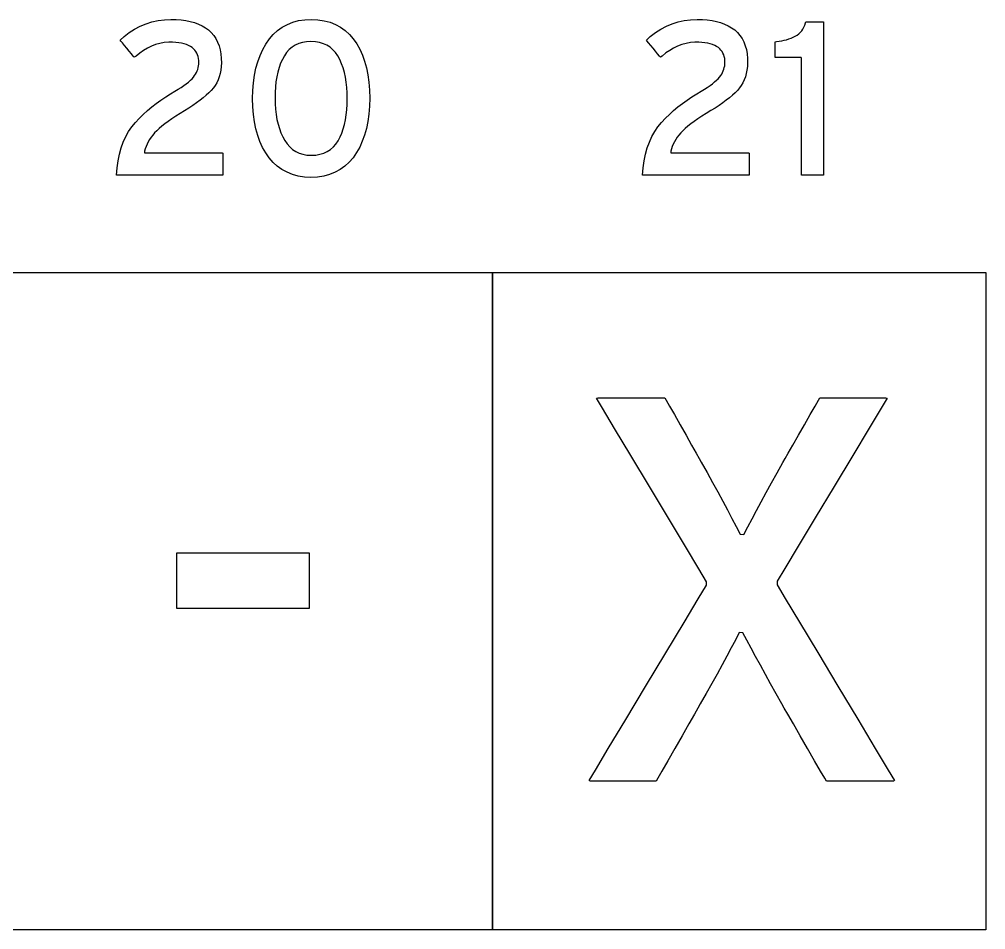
# Model space of a CAD drawing. Extents: x 1 to 47.7, y 0.2 to 35.
# Drawn here: x 18.08 to 19.734, y 30.5 to 32.058 of the extents above; entities that cross this region are included whole.
import ezdxf

# ---------------------------------------------------------------- set-up
doc = ezdxf.new("R2010")
doc.units = 0
doc.header["$MEASUREMENT"] = 0
doc.layers.add('8_0_____DWG', color=7, linetype='CONTINUOUS')

msp = doc.modelspace()

# ---------------------------------------------------------------- linework, layer by layer
at = {"layer": '8_0_____DWG'}
for points in [[(18.2463, 31.7918), (18.2474, 31.8044), (18.2491, 31.8163), (18.2514, 31.8276), (18.2544, 31.8383), (18.2581, 31.8483), (18.2623, 31.8577), (18.2672, 31.8664), (18.2728, 31.8745), (18.2789, 31.8819), (18.2855, 31.8889), (18.2924, 31.8957), (18.2995, 31.9022), (18.3069, 31.9084), (18.3146, 31.9144), (18.3225, 31.9201), (18.3307, 31.9256), (18.3392, 31.9309), (18.3466, 31.9352), (18.3521, 31.9386), (18.3572, 31.9419), (18.3618, 31.9451), (18.3659, 31.9482), (18.3697, 31.9511), (18.373, 31.954), (18.3758, 31.9567), (18.3782, 31.9594), (18.3802, 31.962), (18.3818, 31.9646), (18.3832, 31.9673), (18.3845, 31.97), (18.3855, 31.9728), (18.3862, 31.9757), (18.3868, 31.9786), (18.3872, 31.9815), (18.3873, 31.9845), (18.3872, 31.988), (18.3868, 31.9914), (18.3861, 31.9946), (18.3851, 31.9977), (18.3839, 32.0005), (18.3823, 32.0032), (18.3805, 32.0057), (18.3784, 32.008), (18.376, 32.0101), (18.3731, 32.0121), (18.3699, 32.0139), (18.3663, 32.0154), (18.3623, 32.0166), (18.3579, 32.0176), (18.3531, 32.0184), (18.348, 32.0189), (18.3424, 32.0192), (18.3359, 32.0192), (18.3282, 32.0185), (18.3208, 32.0171), (18.3135, 32.0151), (18.3064, 32.0125), (18.2995, 32.0092), (18.2927, 32.0053), (18.2862, 32.0007), (18.2799, 31.9955), (18.2769, 31.9934), (18.2751, 31.9955), (18.2722, 31.9991), (18.2684, 32.0038), (18.2643, 32.0088), (18.2603, 32.0138), (18.2567, 32.0181), (18.2541, 32.0213), (18.2529, 32.0228), (18.2595, 32.0288), (18.2684, 32.0356), (18.2776, 32.0415), (18.2871, 32.0465), (18.297, 32.0507), (18.3072, 32.0539), (18.3177, 32.0563), (18.3285, 32.0578), (18.3397, 32.0584), (18.3487, 32.0582), (18.3572, 32.0575), (18.3652, 32.0564), (18.3728, 32.0548), (18.3799, 32.0528), (18.3866, 32.0504), (18.3929, 32.0475), (18.3987, 32.0441), (18.404, 32.0403), (18.4088, 32.0358), (18.413, 32.0309), (18.4166, 32.0255), (18.4196, 32.0196), (18.4221, 32.0133), (18.424, 32.0064), (18.4252, 31.9991), (18.4259, 31.9913), (18.426, 31.9838), (18.4257, 31.9774), (18.4249, 31.9713), (18.4238, 31.9655), (18.4222, 31.96), (18.4203, 31.9548), (18.418, 31.9498), (18.4154, 31.9452), (18.4123, 31.9409), (18.4087, 31.9367), (18.4046, 31.9326), (18.4001, 31.9284), (18.3951, 31.9241), (18.3896, 31.9198), (18.3836, 31.9155), (18.3773, 31.911), (18.3704, 31.9066), (18.3631, 31.902), (18.3553, 31.8973), (18.3479, 31.8926), (18.3411, 31.888), (18.3348, 31.8837), (18.3291, 31.8794), (18.3239, 31.8753), (18.3193, 31.8714), (18.3153, 31.8676), (18.3117, 31.8639), (18.3086, 31.8602), (18.3057, 31.8565), (18.3032, 31.8526), (18.3009, 31.8487), (18.2989, 31.8448), (18.2972, 31.8408), (18.2958, 31.8368), (18.2946, 31.8327), (18.2946, 31.8299), (18.3024, 31.8299), (18.3175, 31.8299), (18.3375, 31.8299), (18.3601, 31.8299), (18.3827, 31.8299), (18.4031, 31.8299), (18.4189, 31.8299), (18.4276, 31.8299), (18.4286, 31.8295), (18.4286, 31.8267), (18.4286, 31.8221), (18.4286, 31.8162), (18.4286, 31.8098), (18.4286, 31.8034), (18.4286, 31.7979), (18.4286, 31.7938), (18.4286, 31.7919), (18.4246, 31.7918), (18.4092, 31.7918), (18.3854, 31.7918), (18.3564, 31.7918), (18.3254, 31.7918), (18.2956, 31.7918), (18.2704, 31.7918), (18.2528, 31.7918)], [(18.6799, 31.9235), (18.6795, 31.9096), (18.6785, 31.8963), (18.6767, 31.8837), (18.6742, 31.8717), (18.6711, 31.8604), (18.6672, 31.8497), (18.6627, 31.8397), (18.6574, 31.8303), (18.6514, 31.8216), (18.6447, 31.8138), (18.6374, 31.8071), (18.6294, 31.8013), (18.6207, 31.7965), (18.6113, 31.7928), (18.6013, 31.7901), (18.5906, 31.7883), (18.5793, 31.7876), (18.568, 31.7883), (18.5575, 31.79), (18.5475, 31.7927), (18.5383, 31.7965), (18.5297, 31.8012), (18.5217, 31.8069), (18.5145, 31.8136), (18.5078, 31.8213), (18.5019, 31.8299), (18.4966, 31.8391), (18.492, 31.849), (18.4882, 31.8596), (18.485, 31.8709), (18.4826, 31.8829), (18.4808, 31.8955), (18.4797, 31.9088), (18.4794, 31.9227), (18.4798, 31.9367), (18.4808, 31.95), (18.4826, 31.9626), (18.4851, 31.9746), (18.4883, 31.9859), (18.4922, 31.9966), (18.4968, 32.0067), (18.5022, 32.0161), (18.5082, 32.0248), (18.5149, 32.0326), (18.5223, 32.0394), (18.5303, 32.0451), (18.5389, 32.0498), (18.5482, 32.0535), (18.5582, 32.0562), (18.5687, 32.0578), (18.58, 32.0584), (18.5913, 32.0577), (18.602, 32.0561), (18.612, 32.0534), (18.6213, 32.0497), (18.6299, 32.0451), (18.6379, 32.0394), (18.6452, 32.0327), (18.6518, 32.0251), (18.6577, 32.0165), (18.6629, 32.0072), (18.6674, 31.9972), (18.6712, 31.9866), (18.6743, 31.9753), (18.6767, 31.9634), (18.6785, 31.9507), (18.6795, 31.9374)], [(19.1468, 31.7918), (19.1478, 31.8044), (19.1496, 31.8164), (19.1519, 31.8277), (19.1549, 31.8383), (19.1585, 31.8483), (19.1628, 31.8577), (19.1677, 31.8664), (19.1732, 31.8745), (19.1794, 31.8819), (19.186, 31.889), (19.1929, 31.8957), (19.2, 31.9022), (19.2074, 31.9084), (19.2151, 31.9144), (19.223, 31.9202), (19.2312, 31.9257), (19.2397, 31.9309), (19.2471, 31.9352), (19.2526, 31.9386), (19.2576, 31.9419), (19.2622, 31.9451), (19.2664, 31.9482), (19.2701, 31.9512), (19.2734, 31.954), (19.2763, 31.9568), (19.2787, 31.9594), (19.2806, 31.962), (19.2823, 31.9646), (19.2837, 31.9673), (19.2849, 31.9701), (19.2859, 31.9729), (19.2867, 31.9757), (19.2873, 31.9786), (19.2876, 31.9815), (19.2878, 31.9845), (19.2876, 31.988), (19.2873, 31.9914), (19.2866, 31.9947), (19.2856, 31.9977), (19.2844, 32.0006), (19.2828, 32.0032), (19.281, 32.0057), (19.2789, 32.008), (19.2765, 32.0102), (19.2736, 32.0121), (19.2704, 32.0139), (19.2667, 32.0154), (19.2627, 32.0166), (19.2583, 32.0176), (19.2536, 32.0184), (19.2484, 32.0189), (19.2429, 32.0192), (19.2364, 32.0192), (19.2287, 32.0185), (19.2212, 32.0171), (19.2139, 32.0151), (19.2068, 32.0125), (19.1999, 32.0092), (19.1932, 32.0053), (19.1867, 32.0008), (19.1804, 31.9956), (19.1773, 31.9934), (19.1756, 31.9955), (19.1726, 31.9992), (19.1689, 32.0038), (19.1648, 32.0088), (19.1607, 32.0138), (19.1572, 32.0181), (19.1546, 32.0213), (19.1534, 32.0229), (19.16, 32.0288), (19.1689, 32.0356), (19.1781, 32.0415), (19.1876, 32.0466), (19.1974, 32.0507), (19.2076, 32.054), (19.2182, 32.0563), (19.229, 32.0578), (19.2402, 32.0584), (19.2491, 32.0582), (19.2576, 32.0576), (19.2657, 32.0564), (19.2733, 32.0549), (19.2804, 32.0529), (19.2871, 32.0504), (19.2933, 32.0475), (19.2991, 32.0441), (19.3045, 32.0403), (19.3092, 32.0359), (19.3135, 32.0309), (19.3171, 32.0255), (19.3201, 32.0197), (19.3226, 32.0133), (19.3244, 32.0065), (19.3257, 31.9991), (19.3264, 31.9913), (19.3265, 31.9838), (19.3261, 31.9774), (19.3254, 31.9713), (19.3242, 31.9655), (19.3227, 31.96), (19.3208, 31.9548), (19.3185, 31.9499), (19.3158, 31.9452), (19.3128, 31.9409), (19.3092, 31.9368), (19.3051, 31.9326), (19.3005, 31.9284), (19.2955, 31.9242), (19.2901, 31.9198), (19.2841, 31.9155), (19.2777, 31.9111), (19.2709, 31.9066), (19.2636, 31.9021), (19.2557, 31.8973), (19.2484, 31.8926), (19.2416, 31.8881), (19.2353, 31.8837), (19.2296, 31.8794), (19.2244, 31.8754), (19.2198, 31.8714), (19.2157, 31.8676), (19.2122, 31.864), (19.2091, 31.8602), (19.2062, 31.8565), (19.2036, 31.8527), (19.2014, 31.8488), (19.1994, 31.8448), (19.1977, 31.8408), (19.1962, 31.8368), (19.1951, 31.8327), (19.1951, 31.8299), (19.2029, 31.8299), (19.218, 31.8299), (19.238, 31.8299), (19.2605, 31.8299), (19.2832, 31.8299), (19.3036, 31.8299), (19.3194, 31.8299), (19.3281, 31.8299), (19.3291, 31.8295), (19.3291, 31.8268), (19.3291, 31.8221), (19.3291, 31.8162), (19.3291, 31.8098), (19.3291, 31.8035), (19.3291, 31.7979), (19.3291, 31.7939), (19.3291, 31.7919), (19.3251, 31.7918), (19.3097, 31.7918), (19.2859, 31.7918), (19.2569, 31.7918), (19.2258, 31.7918), (19.1961, 31.7918), (19.1708, 31.7918), (19.1533, 31.7918)], [(19.4187, 31.7918), (19.4187, 31.7995), (19.4187, 31.82), (19.4187, 31.8493), (19.4187, 31.8836), (19.4187, 31.9188), (19.4187, 31.9511), (19.4187, 31.9765), (19.4187, 31.9911), (19.4182, 31.9931), (19.415, 31.9931), (19.4093, 31.9931), (19.402, 31.9931), (19.3942, 31.9931), (19.3865, 31.9931), (19.3799, 31.9931), (19.3753, 31.9931), (19.3736, 31.9931), (19.3736, 31.9941), (19.3736, 31.9969), (19.3736, 32.0008), (19.3736, 32.0054), (19.3736, 32.0102), (19.3736, 32.0145), (19.3736, 32.0179), (19.3736, 32.0199), (19.3759, 32.0204), (19.3805, 32.0209), (19.3849, 32.0216), (19.3891, 32.0225), (19.3932, 32.0235), (19.3972, 32.0248), (19.4009, 32.0262), (19.4046, 32.0277), (19.408, 32.0295), (19.4112, 32.0314), (19.4141, 32.0336), (19.4167, 32.036), (19.4191, 32.0387), (19.4211, 32.0417), (19.4228, 32.0449), (19.4243, 32.0485), (19.4255, 32.0522), (19.4262, 32.0542), (19.4285, 32.0542), (19.4324, 32.0542), (19.4373, 32.0542), (19.4427, 32.0542), (19.4479, 32.0542), (19.4524, 32.0542), (19.4556, 32.0542), (19.4567, 32.0542), (19.4567, 32.0442), (19.4567, 32.0175), (19.4567, 31.9793), (19.4567, 31.9346), (19.4567, 31.8887), (19.4567, 31.8466), (19.4567, 31.8135), (19.4567, 31.7945), (19.4564, 31.7918), (19.4536, 31.7918), (19.4488, 31.7918), (19.4427, 31.7918), (19.436, 31.7918), (19.4296, 31.7918), (19.424, 31.7918), (19.4201, 31.7918)], [(18.6414, 31.9227), (18.6412, 31.9325), (18.6407, 31.9419), (18.6397, 31.9508), (18.6383, 31.9593), (18.6365, 31.9675), (18.6344, 31.9752), (18.6318, 31.9825), (18.6289, 31.9894), (18.6255, 31.9958), (18.6215, 32.0015), (18.617, 32.0064), (18.612, 32.0106), (18.6065, 32.014), (18.6005, 32.0167), (18.5939, 32.0187), (18.5869, 32.0199), (18.5793, 32.0203), (18.5718, 32.0199), (18.5648, 32.0187), (18.5584, 32.0168), (18.5524, 32.0141), (18.547, 32.0107), (18.5421, 32.0066), (18.5377, 32.0017), (18.5338, 31.9961), (18.5304, 31.9898), (18.5273, 31.9831), (18.5247, 31.9759), (18.5225, 31.9682), (18.5208, 31.9602), (18.5194, 31.9517), (18.5185, 31.9427), (18.5179, 31.9333), (18.5178, 31.9235), (18.518, 31.9137), (18.5186, 31.9044), (18.5197, 31.8956), (18.5211, 31.8871), (18.523, 31.8791), (18.5252, 31.8715), (18.5279, 31.8643), (18.531, 31.8575), (18.5345, 31.8511), (18.5384, 31.8452), (18.5429, 31.8401), (18.5478, 31.8358), (18.5532, 31.8322), (18.5592, 31.8294), (18.5656, 31.8274), (18.5725, 31.8261), (18.58, 31.8257), (18.5876, 31.8261), (18.5946, 31.8274), (18.6012, 31.8294), (18.6072, 31.8321), (18.6126, 31.8356), (18.6176, 31.8399), (18.622, 31.8449), (18.6259, 31.8507), (18.6292, 31.8571), (18.632, 31.8638), (18.6345, 31.8709), (18.6366, 31.8785), (18.6384, 31.8865), (18.6397, 31.8949), (18.6407, 31.9037), (18.6412, 31.913)], [(19.4613, 30.7545), (19.4587, 30.7591), (19.4515, 30.7714), (19.4413, 30.7892), (19.4292, 30.8101), (19.4166, 30.8318), (19.4049, 30.8522), (19.3953, 30.8688), (19.3892, 30.8794), (19.3851, 30.8865), (19.3753, 30.904), (19.3659, 30.9208), (19.3569, 30.9371), (19.3484, 30.9526), (19.3403, 30.9675), (19.3326, 30.9818), (19.3254, 30.9954), (19.3186, 31.0084), (19.3123, 31.0085), (19.3058, 30.9957), (19.2987, 30.9822), (19.2912, 30.968), (19.2831, 30.9531), (19.2745, 30.9375), (19.2654, 30.9212), (19.2558, 30.9042), (19.2456, 30.8866), (19.2415, 30.8794), (19.2354, 30.8688), (19.2259, 30.8522), (19.2143, 30.8318), (19.2019, 30.8101), (19.19, 30.7892), (19.1799, 30.7714), (19.1728, 30.7591), (19.1702, 30.7545), (19.166, 30.7545), (19.1549, 30.7545), (19.1388, 30.7545), (19.1199, 30.7545), (19.1002, 30.7545), (19.0819, 30.7545), (19.0668, 30.7545), (19.0572, 30.7545), (19.0553, 30.7553), (19.0661, 30.7732), (19.0882, 30.8101), (19.1181, 30.8598), (19.1521, 30.9164), (19.1865, 30.9737), (19.2178, 31.0257), (19.2422, 31.0663), (19.2562, 31.0896), (19.2563, 31.0957), (19.2432, 31.1176), (19.2203, 31.1557), (19.1911, 31.2046), (19.1588, 31.2584), (19.127, 31.3115), (19.099, 31.3582), (19.0782, 31.3928), (19.0681, 31.4097), (19.0701, 31.4104), (19.0798, 31.4104), (19.0951, 31.4104), (19.1138, 31.4104), (19.1338, 31.4104), (19.153, 31.4104), (19.1693, 31.4104), (19.1806, 31.4104), (19.1848, 31.4104), (19.187, 31.4066), (19.1928, 31.3964), (19.2012, 31.3817), (19.211, 31.3643), (19.2212, 31.3463), (19.2308, 31.3294), (19.2386, 31.3156), (19.2436, 31.3068), (19.2473, 31.3001), (19.2572, 31.2826), (19.2665, 31.2657), (19.2755, 31.2493), (19.284, 31.2336), (19.2922, 31.2185), (19.2998, 31.204), (19.3071, 31.1901), (19.3139, 31.1768), (19.3203, 31.1766), (19.3269, 31.1896), (19.3341, 31.2033), (19.3417, 31.2176), (19.3498, 31.2327), (19.3583, 31.2485), (19.3674, 31.265), (19.3769, 31.2821), (19.3869, 31.3), (19.3907, 31.3068), (19.3958, 31.3156), (19.4037, 31.3294), (19.4134, 31.3463), (19.4238, 31.3643), (19.4338, 31.3817), (19.4423, 31.3964), (19.4481, 31.4066), (19.4503, 31.4104), (19.4545, 31.4104), (19.4657, 31.4104), (19.4817, 31.4104), (19.5006, 31.4104), (19.5203, 31.4104), (19.5387, 31.4104), (19.5537, 31.4104), (19.5633, 31.4104), (19.5652, 31.4097), (19.5552, 31.3929), (19.5344, 31.3584), (19.5064, 31.3118), (19.4746, 31.2588), (19.4423, 31.2052), (19.413, 31.1565), (19.3901, 31.1184), (19.3771, 31.0967), (19.3772, 31.0905), (19.3911, 31.0672), (19.4156, 31.0264), (19.4468, 30.9743), (19.4812, 30.9168), (19.5152, 30.8601), (19.5451, 30.8102), (19.5673, 30.7733), (19.578, 30.7553), (19.5761, 30.7545), (19.5663, 30.7545), (19.5511, 30.7545), (19.5324, 30.7545), (19.5124, 30.7545), (19.4932, 30.7545), (19.4769, 30.7545), (19.4656, 30.7545)]]:
    msp.add_lwpolyline(points, close=True, dxfattribs=at)
for points in [[(18.8902, 30.5), (18.0464, 30.5), (18.0464, 31.625), (18.8902, 31.625), (18.8902, 30.5)], [(19.734, 30.5), (18.8902, 30.5), (18.8902, 31.625), (19.734, 31.625), (19.734, 30.5)], [(18.3495, 31.0498), (18.3495, 31.1449), (18.5765, 31.1449), (18.5765, 31.0498), (18.3495, 31.0498)]]:
    msp.add_lwpolyline(points, dxfattribs=at)

doc.saveas('drawing.dxf')
